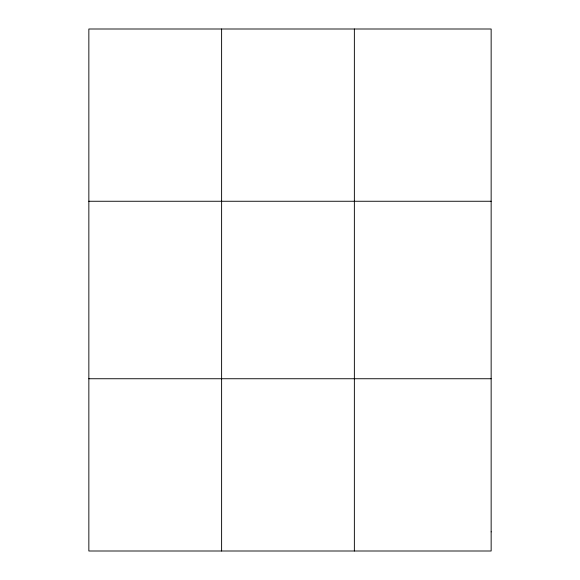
<?xml version="1.0" encoding="UTF-8"?>
<svg xmlns="http://www.w3.org/2000/svg" width="580" height="580" viewBox="0 0 580 580"><rect width="100%" height="100%" fill="white"/><g stroke="black" fill="none" stroke-linecap="round" stroke-linejoin="round"><path stroke-width="0.87" d="M221.611 551L221.611 29M354.365 551L354.365 29M88.849 201.26L491.151 201.26M88.849 378.74L491.151 378.74M491.151 531.86L491.151 551L88.849 551L88.849 29L491.151 29L491.151 531.86"/></g></svg>
